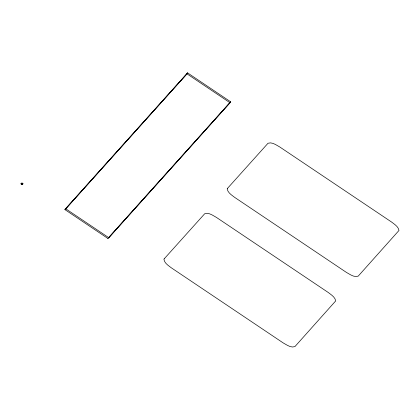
<?xml version="1.0" encoding="UTF-8"?>
<svg xmlns="http://www.w3.org/2000/svg" width="420" height="420" viewBox="0 0 420 420"><rect width="100%" height="100%" fill="white"/><g stroke="black" fill="none" stroke-linecap="round" stroke-linejoin="round"><path stroke-width="0.63" d="M21 183.823L21.882 182.837L23.158 183.692L22.276 184.684L21 183.823L22.276 184.684M21.646 184.233L22.512 183.272M64.937 209.617L187.682 72.959M65.793 208.824L187.005 73.878M107.861 238.434L230.612 101.777M186.926 73.82L230.055 102.774L108.838 237.72L65.714 208.766M21.441 183.325L22.717 184.186M164.189 258.846L163.921 259.429C164.556 263.288 168.467 265.577 171.323 267.818L283.091 342.851C286.561 344.726 290.829 348.175 294.908 346.61L335.706 300.909C335.071 297.045 331.159 294.761 328.298 292.519L216.536 217.481C213.066 215.607 208.798 212.158 204.713 213.728L164.189 258.846M227.483 188.381L227.215 188.958C227.85 192.822 231.761 195.106 234.617 197.347L346.385 272.386C349.855 274.26 354.123 277.709 358.207 276.139L399 230.444C398.365 226.579 394.454 224.291 391.598 222.054L279.83 147.016C276.36 145.142 272.092 141.692 268.007 143.262L227.483 188.381M187.567 72.88L64.817 209.538L107.982 238.518L230.732 101.861L187.567 72.88"/></g></svg>
